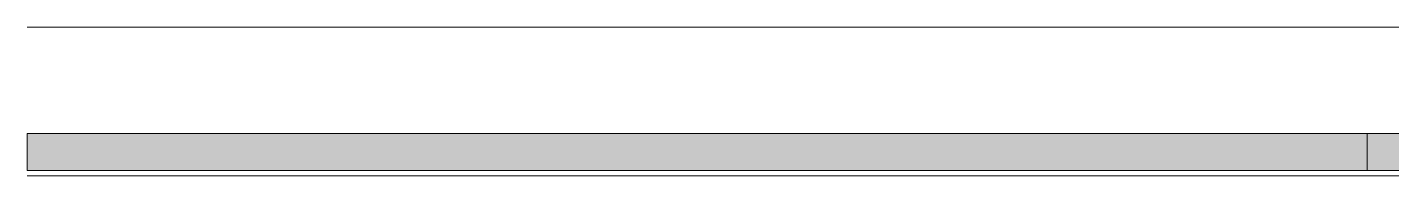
# Model space of a CAD drawing. Header units: millimetres. Extents: x 79795 to 317870, y -36033 to 97293.
# Drawn here: x 165579 to 166495, y 15107 to 15207 of the extents above; entities that cross this region are included whole.
import ezdxf

# ---------------------------------------------------------------- set-up
doc = ezdxf.new("R2010")
doc.units = ezdxf.units.MM
doc.header["$MEASUREMENT"] = 0
doc.layers.add('CSM-STL-XX-ZZ-M3-A-XXXX-00001_detached _19_04_21__rvt-1-Level 4$0$A-GLAZ-CURT', color=7, linetype='CONTINUOUS', lineweight=9)
doc.layers.add('CSM-STL-XX-ZZ-M3-A-XXXX-00001_detached _19_04_21__rvt-1-Level 4$0$A-GLAZ-CWMG', color=7, linetype='CONTINUOUS', lineweight=9)

msp = doc.modelspace()

# ---------------------------------------------------------------- hatches: boundary and pattern name
at = {"layer": 'CSM-STL-XX-ZZ-M3-A-XXXX-00001_detached _19_04_21__rvt-1-Level 4$0$A-GLAZ-CURT'}
for points in [[(166478.83, 15110.83), (166478.83, 15135.83), (165578.83, 15135.83), (165578.83, 15110.83)], [(167378.83, 15110.83), (167378.83, 15135.83), (166478.83, 15135.83), (166478.83, 15110.83)]]:
    msp.add_hatch(color=256, dxfattribs=at).paths.add_polyline_path(points, flags=0)

# ---------------------------------------------------------------- linework, layer by layer
at = {"layer": 'CSM-STL-XX-ZZ-M3-A-XXXX-00001_detached _19_04_21__rvt-1-Level 4$0$A-GLAZ-CURT', "lineweight": 20}
for p, q in [((166478.83, 15135.83), (165578.83, 15135.83)), ((165578.83, 15135.83), (165578.83, 15110.83)), ((166478.83, 15110.83), (166478.83, 15135.83)), ((167378.83, 15135.83), (166478.83, 15135.83)), ((166478.83, 15135.83), (166478.83, 15110.83)), ((165578.83, 15110.83), (166478.83, 15110.83)), ((166478.83, 15110.83), (167378.83, 15110.83))]:
    msp.add_line(p, q, dxfattribs=at)
at = {"layer": 'CSM-STL-XX-ZZ-M3-A-XXXX-00001_detached _19_04_21__rvt-1-Level 4$0$A-GLAZ-CWMG'}
for p, q in [((166478.83, 15207.33), (165578.83, 15207.33)), ((167378.83, 15207.33), (166478.83, 15207.33)), ((166478.83, 15107.33), (165578.83, 15107.33)), ((167378.83, 15107.33), (166478.83, 15107.33))]:
    msp.add_line(p, q, dxfattribs=at)

doc.saveas('drawing.dxf')
